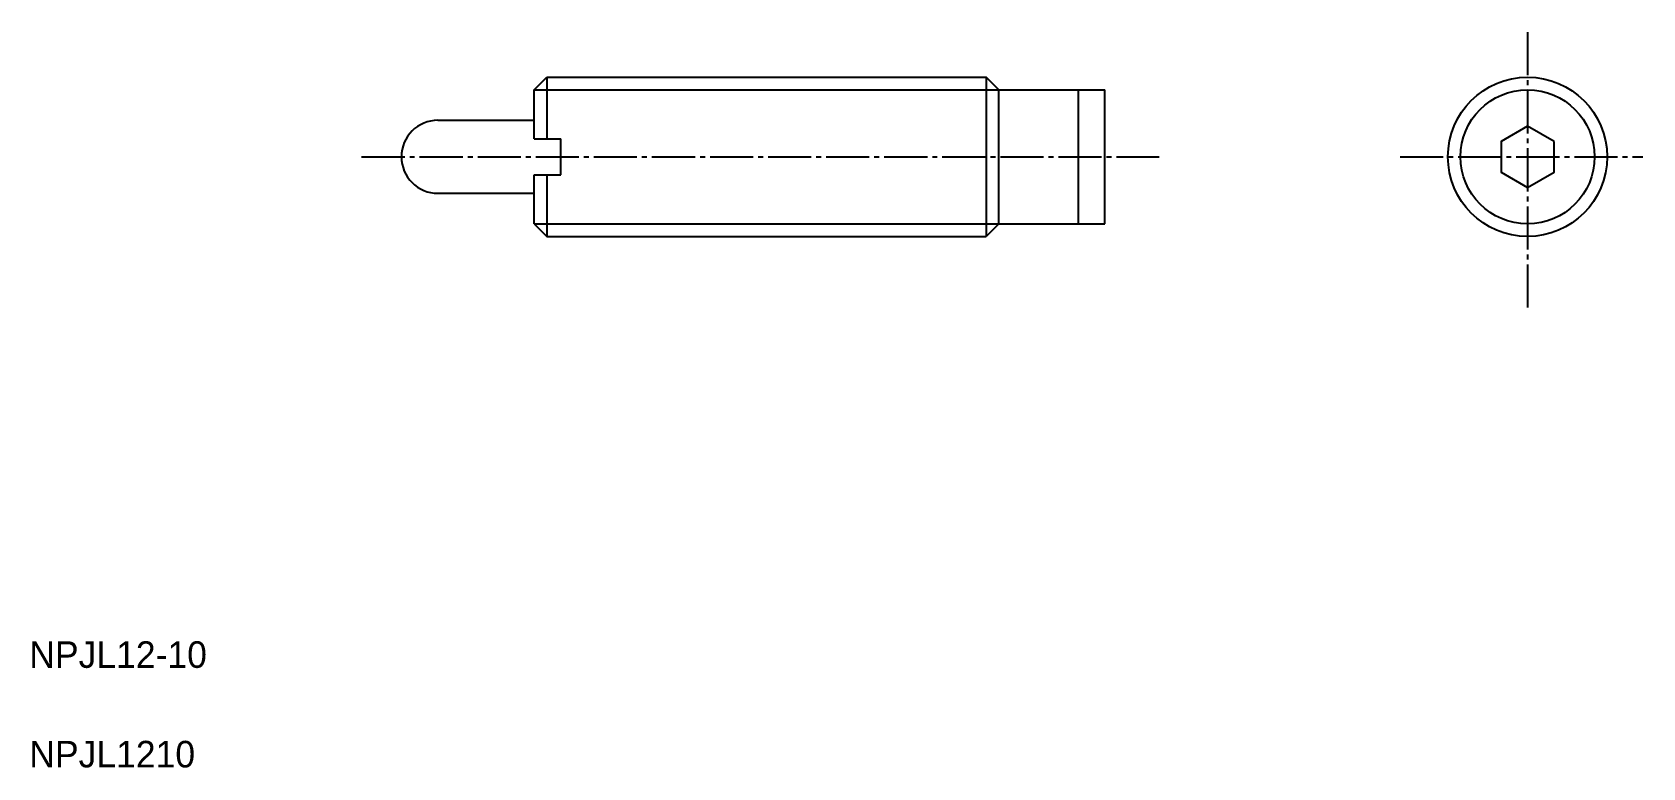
# Model space of a CAD drawing. Extents: x 5 to 127, y 5 to 60.
import ezdxf

# ---------------------------------------------------------------- set-up
doc = ezdxf.new("R2010")
doc.units = 0
doc.header["$LTSCALE"] = 0.25
doc.linetypes.add('CENTER', pattern=[17.5, 13, -1.5, 1.5, -1.5])
doc.layers.get('0').update_dxf_attribs({"linetype": 'CONTINUOUS'})
doc.layers.add('CENTER', color=1, linetype='CENTER')

msp = doc.modelspace()

# ---------------------------------------------------------------- linework, layer by layer
for p, q in [((43.03, 56.05), (43.98, 57)), ((43.03, 52.35), (43.03, 56.05)), ((43.98, 57), (77.09, 57)), ((43.98, 57), (43.98, 52.35)), ((77.09, 57), (77.09, 45)), ((78.03, 56.05), (77.09, 57)), ((78.03, 45.95), (78.03, 56.05)), ((78.03, 56.05), (86.03, 56.05)), ((84.03, 45.95), (84.03, 56.05)), ((86.03, 45.95), (86.03, 56.05)), ((35.78, 53.75), (43.03, 53.75)), ((43.03, 52.35), (45.03, 52.35)), ((45.03, 49.65), (45.03, 52.35)), ((43.03, 45.95), (43.03, 49.65)), ((43.03, 49.65), (45.03, 49.65)), ((43.98, 49.65), (43.98, 45)), ((35.78, 48.25), (43.03, 48.25)), ((43.03, 45.95), (43.98, 45)), ((43.98, 45), (77.09, 45)), ((78.03, 45.95), (77.09, 45)), ((77.56, 45.47), (77.56, 45.47)), ((77.8, 45.71), (77.8, 45.71)), ((78.03, 45.95), (86.03, 45.95))]:
    msp.add_line(p, q)
at = {"color": 3}
for p, q in [((43.03, 56.05), (78.03, 56.05)), ((43.03, 45.95), (78.03, 45.95))]:
    msp.add_line(p, q, dxfattribs=at)
msp.add_lwpolyline([(119.87, 52.15), (117.87, 53.31), (115.87, 52.15), (115.87, 49.84), (117.87, 48.69), (119.87, 49.84)], close=True)
for radius in [6, 5.05]:
    msp.add_circle((117.87, 51), radius)
msp.add_arc((35.78, 51), 2.75, 90, 270)
at = {"layer": 'CENTER', "color": 1, "linetype": 'CENTER'}
for p, q in [((117.87, 60.39), (117.87, 39.54)), ((30.03, 51), (90.11, 51)), ((108.27, 51), (126.55, 51))]:
    msp.add_line(p, q, dxfattribs=at)

# ---------------------------------------------------------------- texts
for s, p in [('NPJL12-10', (5, 12.5)), ('NPJL1210', (5, 5))]:
    msp.add_text(s, height=2).set_placement(p)

doc.saveas('drawing.dxf')
